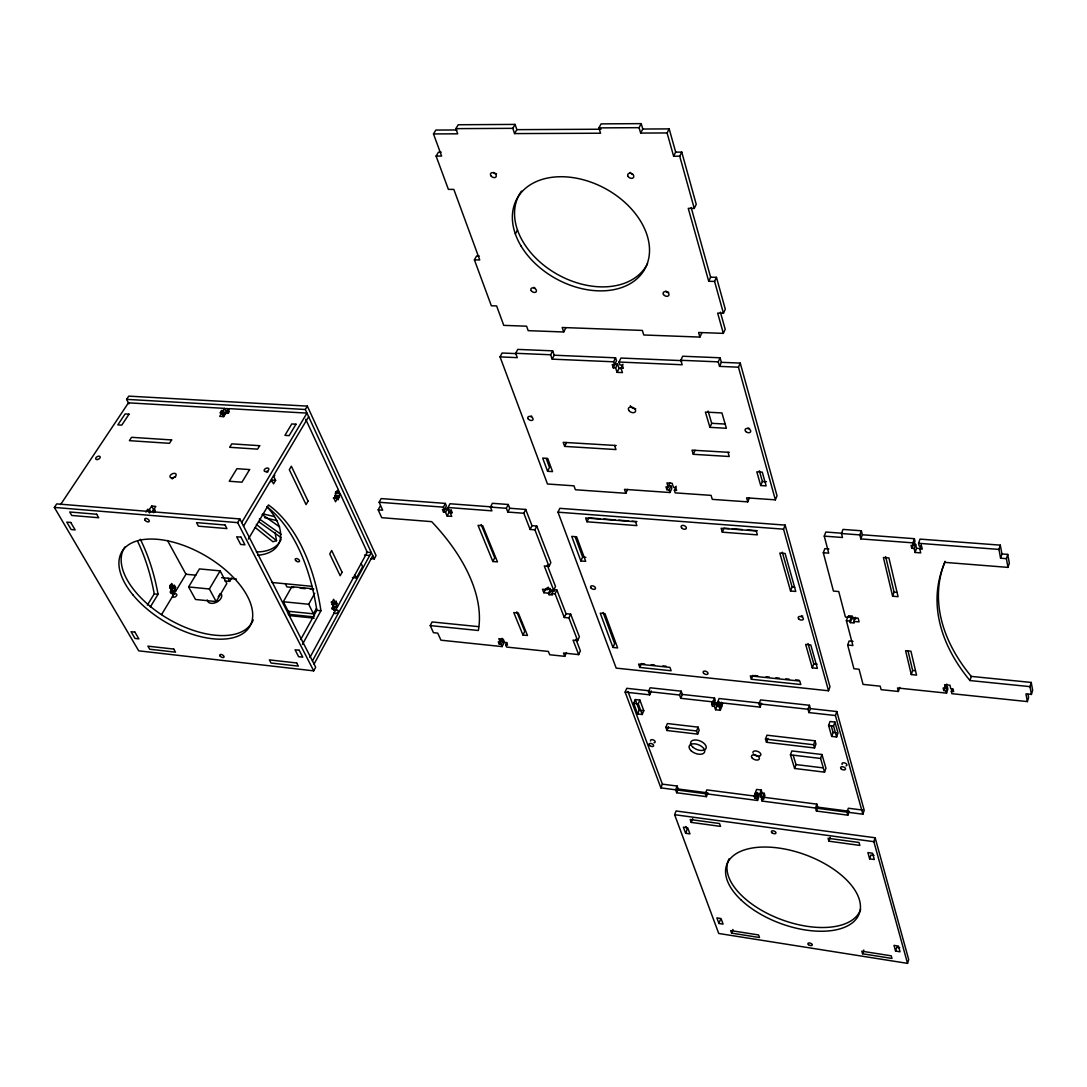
<?xml version="1.0" encoding="UTF-8"?>
<svg xmlns="http://www.w3.org/2000/svg" width="1087" height="1087" viewBox="0 0 1087 1087"><rect width="100%" height="100%" fill="white"/><g stroke="black" fill="none" stroke-linecap="round" stroke-linejoin="round"><path stroke-width="1.5" d="M952.212 688.587L951.342 691.346L951.859 693.683L1027.378 701.591L1028.601 697.392L1028.017 694.308M1027.378 701.591L1025.938 693.873L1031.427 694.43L1032.65 690.231L1031.223 682.446L971.262 676.386A234.588 145.93 13 0 1 945.038 561.3M1031.427 694.43L1030 686.644L1031.223 682.446M907.536 963.367L908.691 959.563L875.144 837.778L676.087 810.984L674.619 814.693L718.724 933.475L907.536 963.367L873.866 841.678L875.144 837.778M895.579 951.084L893.976 945.377L898.46 946.084L900.05 951.791L895.579 951.084L896.761 947.28L899.737 947.742M1030 686.644L969.957 680.544L971.262 676.386M969.957 680.544A234.941 145.821 13.1 0 1 944.956 562.387L1008.002 567.387L1009.334 563.134L1007.731 554.397L1001.929 553.949L1000.285 545.144L920.023 539.111L918.569 543.296L919.167 545.973L921.613 546.163L922.265 549.098L919.819 548.908L921.26 544.723M1008.002 567.387L1006.399 558.65L1007.731 554.397M1006.399 558.65L1000.583 558.202L1001.929 553.949M1000.583 558.202L998.939 549.411L1000.285 545.144M853.023 641.371L849.124 640.99L847.67 645.039L853.92 668.722L859.083 669.252L863.037 684.389L880.212 686.182L881.095 689.661L898.365 691.468L897.509 687.989L946.546 693.126L946.03 690.788L947.348 686.671L945.038 686.427M862.589 953.788L861.814 951.193L891.245 955.826L891.992 958.435L862.589 953.788L863.798 950.011M946.546 693.126L947.864 689.009L947.348 686.671M946.03 690.788L943.72 690.544L944.603 687.799M943.72 690.544L943.149 687.962L945.445 688.207L946.763 684.076M869.641 858.866L867.874 852.588L872.548 853.227L874.301 859.504L869.641 858.866L870.918 854.98L874.016 855.415M762.422 796.526L761.471 799.081L762.123 801.078L862.888 814.204L864.206 810.277L836.827 711.55L810.399 708.615L809.435 705.286L760.56 699.919L759.052 703.832L760.098 707.134L717.556 702.392L719.091 698.52L759.949 703.044M911.286 674.565L905.593 650.678L910.92 651.195L916.558 675.109L911.286 674.565L912.645 670.462L908.107 651.344M898.365 691.468L899.723 687.405M816.88 804.149L815.522 808.035L816.432 811.051L847.86 815.168L849.192 811.242L817.777 807.165L816.88 804.149L763.536 797.247M828.919 841.189L828.036 838.281L859.043 842.493L859.871 845.414L828.919 841.189L830.237 837.343M919.819 548.908L920.703 552.903L915.077 552.468L914.181 548.473L915.634 544.302L913.202 544.111M915.077 552.468L916.518 548.296L915.634 544.302M892.617 596.206L883.405 557.495L888.935 557.944L898.079 596.681L892.617 596.206L894.071 592.089L885.647 556.585M914.181 548.473L911.748 548.283L911.083 545.348L913.528 545.538L912.931 542.861L914.384 538.69L862.344 534.777L861.366 530.782L843.009 529.41L841.46 533.527L842.479 537.508L824.259 536.122L825.821 532.019L842.357 533.269M911.748 548.283L912.713 545.511M913.528 545.538L914.982 541.367L914.384 538.69M824.557 772.15L825.943 768.224L821.962 754.514L791.866 750.927L790.439 754.826L794.597 768.468L824.557 772.15L820.576 758.454L821.962 754.514M816.432 811.051L817.777 807.165M831.691 736.415L828.593 725.477L830.006 721.51L834.952 722.067L838.009 733.018L836.61 736.986L831.691 736.415L833.09 732.448L831.324 726.198M862.888 814.204L835.414 715.531L836.827 711.55M836.61 736.986L833.539 726.034L834.952 722.067M814.543 747.965L813.606 744.758L815.019 740.804L766.946 735.192L765.479 739.078L766.484 742.285L814.543 747.965L815.957 744.024L815.019 740.804M828.525 690.775L829.965 686.767L785.154 525.103L559.859 508.336L557.998 512.181L616.18 668.111L828.525 690.775L783.537 529.165L785.154 525.103M851.366 616.968L849.898 621.03L850.306 622.62L854.219 622.987L853.811 621.397L855.265 617.321L855.686 618.911L851.787 618.557L851.366 616.968L847.86 616.642L846.379 620.704L852.874 645.542L847.67 645.039M794.597 768.468L796.01 764.569L793.252 755.479M850.306 622.62L851.787 618.557M835.414 715.531L808.959 712.583L810.399 708.615M731.619 933.122L730.681 930.567L758.604 934.956L759.514 937.524L731.619 933.122L732.937 929.467M808.959 712.583L807.994 709.254L809.435 705.286M812.302 667.88L805.657 644.414L810.78 644.917L817.37 668.396L812.302 667.88L813.769 663.872L808.035 643.531M718.928 923.474L716.863 917.89L721.034 918.542L723.1 924.127L718.928 923.474L720.273 919.833M912.931 542.861L860.822 538.907L862.344 534.777M761.471 799.081L763.468 799.339L762.748 797.138L760.764 796.88L762.177 793.034L761.199 790.032L756.606 789.434L754.174 796.024L754.894 798.225L756.878 798.483L757.544 800.48L660.882 787.885L625.134 692.093L626.764 688.302L649.659 690.843M762.748 797.138L764.175 793.293L762.177 793.034M860.822 538.907L859.844 534.913L861.366 530.782M762.123 801.078L763.074 798.524M763.468 799.339L764.881 795.507L764.175 793.293M754.894 798.225L756.321 794.393L755.601 792.192M627.933 691.454L662.391 784.148L677.119 786.05L675.625 789.814L676.698 792.763L706.414 796.649L705.368 793.687L706.835 789.896L756.158 796.282L757.585 792.45M756.878 798.483L758.305 794.651L756.321 794.393M760.764 796.88L759.772 793.863L761.199 790.032M757.544 800.48L758.957 796.649L758.305 794.651M766.484 742.285L767.952 738.386M853.811 621.397L859.097 621.886L858.146 618.19L852.847 617.715L852.439 616.112L848.553 615.758L848.974 617.348L845.414 617.022L838.756 591.532L833.43 591.07L823.307 552.726L824.856 548.65L828.905 548.962M760.098 707.134L761.593 703.221M790.548 591.002L779.814 553.052L785.113 553.487L795.766 591.45L790.548 591.002L792.097 586.966L782.3 552.169M751.375 679.266L750.315 675.883L799.815 681.087L800.806 684.511L751.375 679.266L752.911 675.34M706.414 796.649L707.882 792.871L678.193 789.013L677.119 786.05M685.625 833.294L683.37 827.166L687.704 827.764L689.96 833.892L685.625 833.294L687.079 829.585L685.951 826.528M691.25 822.397L690.218 819.53L719.526 823.525L720.532 826.392L691.25 822.397L692.704 818.674M720.246 704.417L719.227 706.998L721.129 707.216L722.665 703.33M714.485 706.468L712.433 706.237L713.969 702.365L716.02 702.596L714.485 706.468L715.572 709.729L720.314 710.259L721.836 706.387L721.116 704.213M715.572 709.729L717.107 705.857L716.02 702.596M721.129 707.216L720.341 704.811L718.276 704.58L719.295 701.998M720.341 704.811L721.36 702.229M697.637 734.133L699.172 730.301L698.085 727.135L667.404 723.548L665.842 727.352L666.97 730.505L697.637 734.133L696.55 730.967L698.085 727.135M712.433 706.237L711.632 703.832L712.664 701.264M676.698 792.763L678.193 789.013M711.632 703.832L713.683 704.063L712.963 701.889L714.499 698.017L682.296 694.444L681.169 691.183L650.121 687.772L648.504 691.577L649.686 694.838L625.134 692.093M713.683 704.063L715.232 700.191L714.499 698.017M676.128 486.242L674.361 490.223L675.204 492.873L711.088 495.373L712.298 499.368L747.761 501.868L746.592 497.832L775.371 499.843L777.015 495.767L740.247 363.099L721.36 362.311L719.54 366.373L738.453 367.189L740.247 363.099M660.882 787.885L662.391 784.148M712.963 701.889L680.72 698.289L679.592 695.028L681.169 691.183M666.97 730.505L668.532 726.7M680.72 698.289L682.296 694.444M760.71 485.536L756.824 471.826L762.3 472.179L766.145 485.903L760.71 485.536L762.381 481.473L759.378 470.807M747.761 501.868L749.432 497.819M722.312 532.168L721.129 528.282L756.212 530.945L757.34 534.858L722.312 532.168L723.996 528.16L728.997 528.54M637.648 713.969L639.251 710.178L635.311 699.552L639.89 700.069L643.789 710.708L642.2 714.499L637.648 713.969L633.707 703.343L635.311 699.552M649.686 694.838L651.29 691.019M642.2 714.499L638.273 703.86L639.89 700.069M639.754 667.432L638.558 664.103L669.972 667.404L671.141 670.761L639.754 667.432L641.398 663.613L644.7 663.953M612.959 647.444L600.241 613.177L604.97 613.639L617.633 647.934L612.959 647.444L614.644 643.64L603.122 612.47M709.933 427.354L705.395 412.068L721.931 412.938L726.388 428.264L709.933 427.354L711.713 423.319L708.099 411.076M728.018 452.328L729.241 456.499L693.289 454.298L695.055 450.29M516.216 353.615L502.112 353.017L500.047 356.889L547.481 484L573.99 485.835L575.403 489.748L625.84 493.294L624.495 489.354L670 492.52L669.144 489.857L670.91 485.889L668.668 485.74M670 492.52L671.766 488.539L670.91 485.889M669.144 489.857L666.888 489.707L669.972 482.968M719.54 366.373L718.249 361.862L720.083 357.786L682.69 356.237L680.815 360.273L682.174 364.756L619.006 362.025L619.97 364.974L622.321 365.083L623.367 368.303L621.03 368.208L622.457 372.596L617.063 372.352L615.622 367.963L617.565 363.982L615.228 363.887L613.285 367.854L615.622 367.963M479.272 256.016L476.595 255.948L474.394 259.834L491.351 305.773L496.623 305.936L503.757 325.366L526.584 326.195L528.187 330.652L563.705 331.983L562.169 327.5L642.335 330.421L643.762 334.986L699.906 337.079L698.574 332.473L723.344 333.383L725.192 329.293L720.396 312.146M506.841 642.403L505.659 644.876L506.569 647.064L548.364 651.439L549.696 654.741L564.778 656.331L563.474 653.015L578.678 654.619L580.376 650.841L575.906 639.251M578.678 654.619L573.053 640.134L577.659 640.61L579.385 636.819L570.661 614.141L566.028 613.693L556.857 589.983L553.745 589.697L551.951 593.488L552.549 595.01L549.098 594.684L548.5 593.176L550.294 589.385L545.633 588.95L543.84 592.741L548.5 593.176M564.778 656.331L566.49 652.567M723.344 333.383L717.651 313.11L723.439 313.301L725.301 309.211L716.469 277.334L710.626 277.199L708.724 281.275L714.567 281.424L716.469 277.334M699.906 337.079L701.781 333.016M625.84 493.294L627.647 489.354M577.659 640.61L568.909 617.932L570.661 614.141M568.909 617.932L564.275 617.484L566.028 613.693M580.852 560.946L571.735 536.38L576.613 536.774L585.676 561.354L580.852 560.946L582.646 557.101L575.268 537.141M564.275 617.484L555.077 593.774L556.857 589.983M549.098 594.684L550.878 590.893L549.968 588.447L546.53 588.135L547.128 589.657L542.454 589.236L543.84 592.741M550.552 589.983L553.704 590.268L555.498 586.464L547.277 565.199M586.994 521.774L585.621 517.969L635.555 521.774L636.86 525.605L586.994 521.774L588.828 517.888L600.445 518.771M522.983 635.039L513.784 612.579L518.322 613.014L527.494 635.501L522.983 635.039L524.763 631.302L516.801 611.832M547.128 589.657L548.324 587.129M553.704 590.268L544.288 565.974L549.017 566.381L550.837 562.577L536.774 526.026L531.991 525.646L525.728 509.45L509.749 508.254L508.268 504.49L492.37 503.308L490.441 507.099L491.949 510.849L448.021 507.507L449.991 503.757L492.18 506.936M501.216 644.414L502.996 640.705L501.08 640.515L499.3 644.211L501.216 644.414L502.14 646.602L440.928 640.189L437.762 633.137L433.441 632.688L430.248 625.596L432.11 621.954L478.525 626.642M502.14 646.602L503.92 642.893L502.996 640.705M499.3 644.211L498.281 641.806L500.197 641.996L501.99 638.3M617.063 372.352L618.992 368.371L617.565 363.982M621.03 368.208L622.96 364.227M613.285 367.854L612.226 364.634L614.563 364.743L616.506 360.762L615.541 357.813L554.207 355.218L552.182 359.145L613.598 361.794L615.541 357.813M549.017 566.381L534.913 529.845L536.774 526.026M619.006 362.025L620.949 358.044L682.378 360.653M708.724 281.275L688.248 208.351L694.253 208.419L696.237 204.329L681.766 152.126L675.679 152.126L673.614 156.202L679.715 156.202L681.766 152.126M534.913 529.845L530.116 529.464L531.991 525.646M614.59 445.466L615.976 449.556L564.656 446.404L566.572 442.504M547.576 471.282L542.685 458.089L547.685 458.415L552.563 471.622L547.576 471.282L549.492 467.424L546.245 458.619M530.116 529.464L523.839 513.268L525.728 509.45M492.859 561.503L478.022 525.334L482.71 525.7L497.479 561.911L492.859 561.503L494.721 557.753L481.174 524.573M523.839 513.268L507.833 512.059L509.749 508.254M507.833 512.059L506.352 508.295L508.268 504.49M552.182 359.145L550.647 354.77L552.672 350.843L517.765 349.403L515.714 353.289L517.303 357.637L500.047 356.889M563.705 331.983L565.743 328.043M667.092 132.954L669.184 128.891L642.784 129.027L640.651 133.062L667.092 132.954L673.614 156.202M445.548 512.33L443.537 512.181L445.507 508.431L447.518 508.58L445.548 512.33L447.11 516.012L451.744 516.379L450.195 512.697L451.513 510.197M447.11 516.012L449.067 512.276L447.518 508.58M443.537 512.181L442.395 509.463L444.406 509.626L443.374 507.153L445.344 503.403L381.157 498.58L379.132 502.262L382.678 510.183L378.167 509.83L380.192 506.148M444.406 509.626L446.377 505.876L445.344 503.403M640.651 133.062L639.088 127.668L641.221 123.633L601.084 123.877L598.91 127.886L600.54 133.225L514.572 133.592L512.806 128.334L515.102 124.407L458.211 124.747L455.847 128.646L457.709 133.823L433.496 133.932L441.607 156.066L436.091 156.066L448.387 189.369L453.85 189.423L479.747 259.956L474.394 259.834M313.708 670.856L315.678 667.228L239.874 518.947L56.701 503.892L54.35 507.412L138.715 650.841L313.708 670.856L237.673 522.63L239.874 518.947M370.871 558.636L374.254 558.935L376.061 555.579L307.336 406.117L128.755 396.13L126.595 399.364L128.973 403.834M352.433 577.591L356.468 577.971L362.637 566.64L361.142 563.433M312.445 660.896L371.306 552.549L366.36 552.114M314.061 664.062L372.773 555.742M331.725 608.122L334.456 608.394L333.627 609.916L332.473 607.565L333.301 606.043L331.739 602.85L333.655 599.345L335.217 602.551L331.127 602.144M337.187 603.38L333.111 602.972L332.282 604.494L333.315 606.614L337.405 607.022L336.046 601.029L335.217 602.551M309.904 657.499L335.489 610.514L334.456 608.394M337.405 607.022L367.27 552.196L340.149 493.607L336.032 493.308M302.431 644.387L320.937 610.731A199.315 110.181 -82.3 0 0 268.489 504.952L248.312 539.125M316.494 608.353L313.464 613.829L288.177 611.261M300.691 639.55L316.82 610.31A199.111 110.412 -82.3 0 0 266.858 506.596M314.523 615.949L308.681 604.263L314.782 593.285M515.333 233.922L517.507 229.996M289.849 611.546L288.313 614.264L313.369 616.832M289.794 614.413L283.313 601.736L291.792 586.735L313.695 588.855M333.342 498.05L337.446 498.362L335.53 501.746L333.954 498.376L335.883 494.993L335.204 493.525L336.617 491.039L337.296 492.506L338.587 490.237L305.732 419.283M337.446 498.362L338.125 499.816L340.149 493.607M514.572 133.592L516.855 129.652L515.102 124.407M216.177 601.573L226.83 583.474L220.131 570.865L199.451 568.909L188.608 586.939L195.497 599.48L216.177 601.573L209.37 588.991L188.608 586.939M224.86 580.934L229.656 581.396L231.626 578.053M209.37 588.991L220.131 570.865M274.794 475.25L273.883 476.785L275.622 480.345L273.516 483.878L271.777 480.318L270.867 481.84M241.708 522.548L306.982 413.114L228.8 408.617L227.4 410.832L228.569 413.196M243.542 526.122L308.64 416.715M374.254 558.935L305.325 409.5L307.336 406.117M161.555 614.549L173.838 594.263L172.684 592.198L170.156 591.939M175.877 590.907L174.722 588.841L175.605 587.388L171.8 587.007L170.931 588.461L172.072 590.526L175.877 590.907L186.094 574.031M170.537 584.738L169.654 586.178L173.458 586.559L174.341 585.105L175.605 587.388M170.455 592.524L172.194 589.643M436.091 156.066L438.441 152.194L441.2 152.194M172.684 592.198L171.8 593.651L170.537 591.369L171.42 589.915L169.681 586.803L171.732 583.447L173.458 586.559M169.599 587.999L171.352 585.119M147.356 605.092L154.232 593.896A191.448 119.122 -81.7 0 0 137.736 541.571M150.346 606.899L158.05 594.276A191.625 118.931 -81.7 0 0 140.305 539.261M433.496 133.932L435.86 130.06L456.825 129.951M153.702 512.724L155.359 510.088L153.552 509.952L155.808 506.379L151.664 506.039L149.395 509.613L150.685 511.95M221.558 410.506L223.324 414.038L225.077 414.147L223.324 410.601L221.558 410.506L220.022 412.938L221.789 413.046L223.555 416.593M221.789 413.046L219.696 416.375L223.773 416.62L226.476 411.932L224.724 408.386L128.443 402.842L60.614 504.545M223.324 410.601L224.724 408.386M152.085 511.936L153.58 509.558L151.664 506.039M145.943 512.086L147.601 509.463L149.395 509.613M275.025 532.467L276.533 540.674L272.959 541.761L255.296 527.548M455.847 128.646L512.806 128.334M598.91 127.886L639.088 127.668M516.855 129.652L601.029 129.231M515.714 353.289L550.647 354.77M680.815 360.273L718.249 361.862M618.992 368.371L621.682 368.493M711.713 423.319L724.866 424.039M126.595 399.364L305.325 409.5M227.4 410.832L229.18 410.94L227.645 413.386L225.879 413.277M616.193 445.507L563.202 442.341L564.656 446.404M729.35 452.355L692.011 450.154L693.289 454.298M762.381 481.473L766.457 481.745M674.361 490.223L676.617 490.373L675.679 487.452L673.424 487.289L672.133 483.28L666.915 482.927L668.206 486.935L665.951 486.786L666.888 489.707M271.37 480.033L275.622 480.345M490.441 507.099L506.352 508.295M557.998 512.181L783.537 529.165M841.46 533.527L859.844 534.913M338.872 495.862L334.755 495.55L335.435 497.004L339.552 497.316M603.761 519.029L615.391 519.912M618.707 520.17L628.666 520.918M631.995 521.176L636.968 521.556M732.325 528.798L742.326 529.559M747.312 529.94L757.313 530.701M379.132 502.262L443.374 507.153M918.569 543.296L998.939 549.411M449.067 512.276L452.151 512.507M916.518 548.296L920.73 548.622M450.195 512.697L452.219 512.847L451.078 510.129L449.067 509.98L448.021 507.507M823.307 552.726L828.715 553.161L824.259 536.122M54.35 507.412L237.673 522.63M582.646 557.101L585.866 557.373M894.071 592.089L896.789 592.32M792.097 586.966L794.706 587.184M364.539 555.022L369.485 555.457M550.878 590.893L554.329 591.219L553.745 589.697M551.951 593.488L555.077 593.774M846.379 620.704L849.898 621.03M195.837 575.186L185.959 574.249L167.466 540.47M221.612 577.659L236.436 579.086M271.832 582.469L311.955 586.314M293.572 587.551L286.914 586.912L285.324 583.76M300.216 588.203L305.202 588.678M310.189 589.154L313.518 589.48M170.931 588.461L174.722 588.841M332.282 604.494L336.359 604.888M283.313 601.736L308.681 604.263M154.232 593.896L158.05 594.276M316.82 610.31L320.937 610.731M912.645 670.462L915.281 670.733M813.769 663.872L817.139 664.211M430.248 625.596L478.362 630.501A191.203 106.023 29.1 0 0 431.661 521.651L381.7 517.684L378.167 509.83M289.332 615.595L314.238 618.15M505.659 644.876L507.588 645.08L506.569 642.662L504.64 642.458L503.254 639.17L498.811 638.708L500.197 641.996M951.342 691.346L953.652 691.577L953.082 688.995L950.772 688.75L949.984 685.218L944.657 684.674L945.445 688.207M651.303 664.646L654.591 664.999M662.853 665.869L666.141 666.209M754.555 675.516L757.843 675.856M766.077 676.725L769.365 677.065M775.941 677.758L779.243 678.111M785.819 678.804L789.108 679.144M795.698 679.837L798.986 680.19M648.504 691.577L679.592 695.028M759.052 703.832L807.994 709.254M717.107 705.857L720.26 706.21M633.707 703.343L638.273 703.86M828.593 725.477L833.539 726.034M639.251 710.178L643.789 710.708M833.09 732.448L836.365 732.828M665.842 727.352L696.55 730.967M765.479 739.078L813.606 744.758M790.439 754.826L820.576 758.454M796.01 764.569L822.614 767.816M759.772 793.863L755.18 793.279L756.158 796.282M862.616 810.073L848.336 808.225L847.004 812.138L847.86 815.168M674.619 814.693L873.866 841.678M263.108 513.906L274.318 516.57M264.698 517.725L277.484 520.755M262.062 514.464L279.644 526.923M259.385 519.002L281.071 534.342M258.529 521.583L281.302 537.739M256.342 524.41L276.533 540.674M147.601 509.463L149.53 512.982M153.552 509.952L154.83 512.29M227.998 578.27L229.656 581.396M354.96 574.778L356.468 577.971M552.672 350.843L554.207 355.218M719.227 706.998L720.314 710.259M717.556 702.392L718.276 704.58M613.598 361.794L614.563 364.743M641.221 123.633L642.784 129.027M720.083 357.786L721.36 362.311M669.184 128.891L675.679 152.126M691.155 207.508L710.626 277.199M679.715 156.202L694.253 208.419M714.567 281.424L723.439 313.301M738.453 367.189L775.371 499.843M860.646 909.33A70.519 36.564 20.3 0 1 779.882 919.018A70.519 36.564 20.3 0 1 729.173 858.662M253.257 619.889A73.943 38.779 30.2 0 1 169.681 619.726A73.943 38.779 30.2 0 1 124.951 546.938M647.553 263.597A72.829 51.388 28.7 0 1 556.49 273.856A72.829 51.388 28.7 0 1 521.515 191.081M632.811 174.246A3.234 2.378 28.5 0 1 630.175 172.398M496.514 173.73A3.166 2.228 31.8 0 1 493.661 172.466M668.709 292.281A3.084 2.174 25.8 0 1 665.883 291.031M535.103 288.164A3.016 2.052 28.9 0 1 533.826 287.294M749.486 428.55A2.962 1.97 22.5 0 1 748.101 427.925M531.815 416.267A2.826 1.807 27.3 0 1 531.176 415.913M635.678 408.685A3.872 2.554 25.3 0 1 630.324 405.709M752.883 752.462A4.185 2.337 21 0 1 758.101 751.565A4.185 2.337 21 0 1 760.221 755.764M759.541 756.09A4.185 2.337 21 0 1 753.318 753.807M650.61 740.94A2.446 1.359 22.8 0 1 652.105 739.649A2.446 1.359 22.8 0 1 654.985 741.212A2.446 1.359 22.8 0 1 653.994 742.774M842.194 764.501A2.568 1.454 19.5 0 1 843.186 762.789A2.568 1.454 19.5 0 1 846.447 763.971A2.568 1.454 19.5 0 1 846.026 765.9M802.817 616.071A2.745 1.671 20.5 0 1 801.459 615.704M337.663 490.386A2.405 1.4 29.5 0 1 339.185 493.199A2.405 1.4 29.5 0 1 335.53 492.058M229.004 412.014A2.459 1.427 31.9 0 1 226.014 410.764A2.459 1.427 31.9 0 1 225.987 408.617A2.459 1.427 31.9 0 1 228.963 409.486M174.613 593.937A2.31 1.454 -28.2 0 1 176.828 594.806A2.31 1.454 -28.2 0 1 174.749 597.035A2.31 1.454 -28.2 0 1 172.534 596.152M170.808 593.067A2.31 1.454 -28.2 0 1 173.078 590.784A2.31 1.454 -28.2 0 1 175.089 591.994A2.31 1.454 -28.2 0 1 172.466 594.059M335.19 610.364A2.378 1.576 -25.8 0 1 338.139 610.785A2.378 1.576 -25.8 0 1 336.345 613.299A2.378 1.576 -25.8 0 1 333.723 612.443M332.16 609.263A2.378 1.576 -25.8 0 1 334.402 606.899A2.378 1.576 -25.8 0 1 336.644 608.163A2.378 1.576 -25.8 0 1 334.008 610.31M221.449 594.181A7.758 4.959 -27.6 0 1 215.824 602.592A7.758 4.959 -27.6 0 1 207.318 599.97M219.954 593.76A7.758 4.959 -27.6 0 1 218.242 596.681M266.926 472.369A2.527 1.549 -25.3 0 1 268.095 471.785M172.194 478.959A3.329 1.997 -26.7 0 1 175.646 476.867M217.685 600.418A6.196 3.968 -27.6 0 1 216.313 601.274M267.293 507.072A56.076 30.979 30.5 0 1 257.605 555.226M281.112 539.369A56.008 31.02 30.5 0 1 256.369 551.951M342.079 572.278L340.177 575.73L329.741 553.976L331.671 550.511L342.079 572.278M308.056 501.134L306.058 504.599L289.305 469.693L291.357 466.214L308.056 501.134M295.99 424.202L289.142 435.642L284.916 435.371L291.764 423.957L295.99 424.202M249.602 469.584L241.966 482.193L229.248 481.256L236.925 468.674L249.602 469.584M259.684 445.697L257.592 449.148L229.67 447.3L231.789 443.863L259.684 445.697M171.651 439.936L169.477 443.319L129.367 440.656L131.568 437.314L171.651 439.936M129.04 414.174L121.758 425.139L117.831 424.881L125.127 413.93L129.04 414.174M96.675 514.246L69.731 511.991L71.756 515.455L98.672 517.738L96.675 514.246M225.091 525.021L196.53 522.616L198.418 526.176L226.952 528.581L225.091 525.021M70.777 522.48L66.796 522.127L71.144 529.546L75.125 529.899L70.777 522.48M241.001 537.155L236.681 536.788L240.635 544.438L244.942 544.818L241.001 537.155M134.924 632.131L131.065 631.71L135.005 638.449L138.864 638.871L134.924 632.131M299.21 650.243L295.053 649.781L298.626 656.711L302.784 657.173L299.21 650.243M173.757 649.075L147.914 646.154L149.707 649.224L175.523 652.159L173.757 649.075M296.683 662.975L269.372 659.891L271.043 663.029L298.327 666.141L296.683 662.975M741.32 900.199A70.614 36.51 20.3 0 0 856.352 918.814A70.614 36.51 20.3 0 0 781.322 848.431A70.614 36.51 20.3 0 0 741.32 900.199M771.947 832.724A2.419 1.291 20.6 0 0 775.86 833.253A2.419 1.291 20.6 0 0 773.197 830.821A2.419 1.291 20.6 0 0 771.947 832.724M808.456 944.63A2.296 1.141 20 0 0 812.179 945.214A2.296 1.141 20 0 0 809.679 942.986A2.296 1.141 20 0 0 808.456 944.63M132.899 594.847A74.038 38.711 30.2 0 0 247.741 629.278A74.038 38.711 30.2 0 0 176.855 543.174A74.038 38.711 30.2 0 0 132.899 594.847M145.237 520.428A2.554 1.359 31.4 0 0 149.15 521.515A2.554 1.359 31.4 0 0 146.609 518.499A2.554 1.359 31.4 0 0 145.237 520.428M220.213 656.168A2.391 1.223 29.1 0 0 223.922 657.241A2.391 1.223 29.1 0 0 221.599 654.537A2.391 1.223 29.1 0 0 220.213 656.168M521.094 246.097A72.951 51.361 28.7 0 0 639.849 275.935A72.951 51.361 28.7 0 0 581.844 179.382A72.951 51.361 28.7 0 0 521.094 246.097M531.244 290.65A3.016 2.052 28.9 0 0 536.136 291.832A3.016 2.052 28.9 0 0 533.568 287.933A3.016 2.052 28.9 0 0 531.244 290.65M490.903 175.768A3.166 2.228 31.7 0 0 495.971 176.923A3.166 2.228 31.7 0 0 493.253 172.697A3.166 2.228 31.7 0 0 490.903 175.768M628.069 176.42A3.247 2.364 28.5 0 0 633.381 177.616A3.247 2.364 28.5 0 0 630.759 173.268A3.247 2.364 28.5 0 0 628.069 176.42M663.478 294.482A3.098 2.16 25.8 0 0 668.573 295.691A3.098 2.16 25.8 0 0 666.114 291.683A3.098 2.16 25.8 0 0 663.478 294.482M745.791 431.525A2.962 1.97 22.5 0 0 750.601 431.797A2.962 1.97 22.5 0 0 747.299 428.455A2.962 1.97 22.5 0 0 745.791 431.525M528.187 418.821A2.826 1.807 27.2 0 0 532.779 419.99A2.826 1.807 27.2 0 0 530.374 416.484A2.826 1.807 27.2 0 0 528.187 418.821M628.802 410.41A3.872 2.554 25.3 0 0 635.148 412.014A3.872 2.554 25.3 0 0 632.023 407.177A3.872 2.554 25.3 0 0 628.802 410.41M752.449 758.346A4.199 2.337 21 0 0 759.215 759.174A4.199 2.337 21 0 0 754.582 754.854A4.199 2.337 21 0 0 752.449 758.346M649.646 745.519A2.446 1.345 22.8 0 0 653.532 745.995A2.446 1.345 22.8 0 0 650.733 743.44A2.446 1.345 22.8 0 0 649.646 745.519M841.175 768.862A2.568 1.44 19.5 0 0 845.387 769.379A2.568 1.44 19.5 0 0 842.615 766.743A2.568 1.44 19.5 0 0 841.175 768.862M692.677 747A8.261 4.593 22 0 0 705.925 748.617A8.261 4.593 22 0 0 696.631 740.043A8.261 4.593 22 0 0 692.677 747M691.155 750.804A8.275 4.593 22 0 0 704.417 752.449A8.275 4.593 22 0 0 695.109 743.861A8.275 4.593 22 0 0 691.155 750.804M590.907 587.836A2.636 1.563 24.6 0 0 595.2 588.991A2.636 1.563 24.6 0 0 593.04 585.92A2.636 1.563 24.6 0 0 590.907 587.836M703.765 673.41A2.595 1.508 22.1 0 0 707.922 673.845A2.595 1.508 22.1 0 0 705.001 671.1A2.595 1.508 22.1 0 0 703.765 673.41M798.796 618.965A2.745 1.671 20.5 0 0 803.266 619.386A2.745 1.671 20.5 0 0 800.263 616.451A2.745 1.671 20.5 0 0 798.796 618.965M681.807 528.105A2.785 1.739 23.3 0 0 686.264 528.459A2.785 1.739 23.3 0 0 683.112 525.388A2.785 1.739 23.3 0 0 681.807 528.105M265.432 471.554A2.527 1.549 -25.3 0 0 268.869 469.04A2.527 1.549 -25.3 0 0 265.174 468.782A2.527 1.549 -25.3 0 0 265.432 471.554M97.382 459.543A2.459 1.427 -27.4 0 0 100.14 456.785A2.459 1.427 -27.4 0 0 96.322 457.301A2.459 1.427 -27.4 0 0 97.382 459.543M171.597 477.967A3.343 1.997 -26.7 0 0 176.176 474.652A3.343 1.997 -26.7 0 0 171.42 474.312A3.343 1.997 -26.7 0 0 171.597 477.967M295.61 560.444A2.378 1.318 29.2 0 0 299.36 561.476A2.378 1.318 29.2 0 0 297.104 558.677A2.378 1.318 29.2 0 0 295.61 560.444"/></g></svg>
